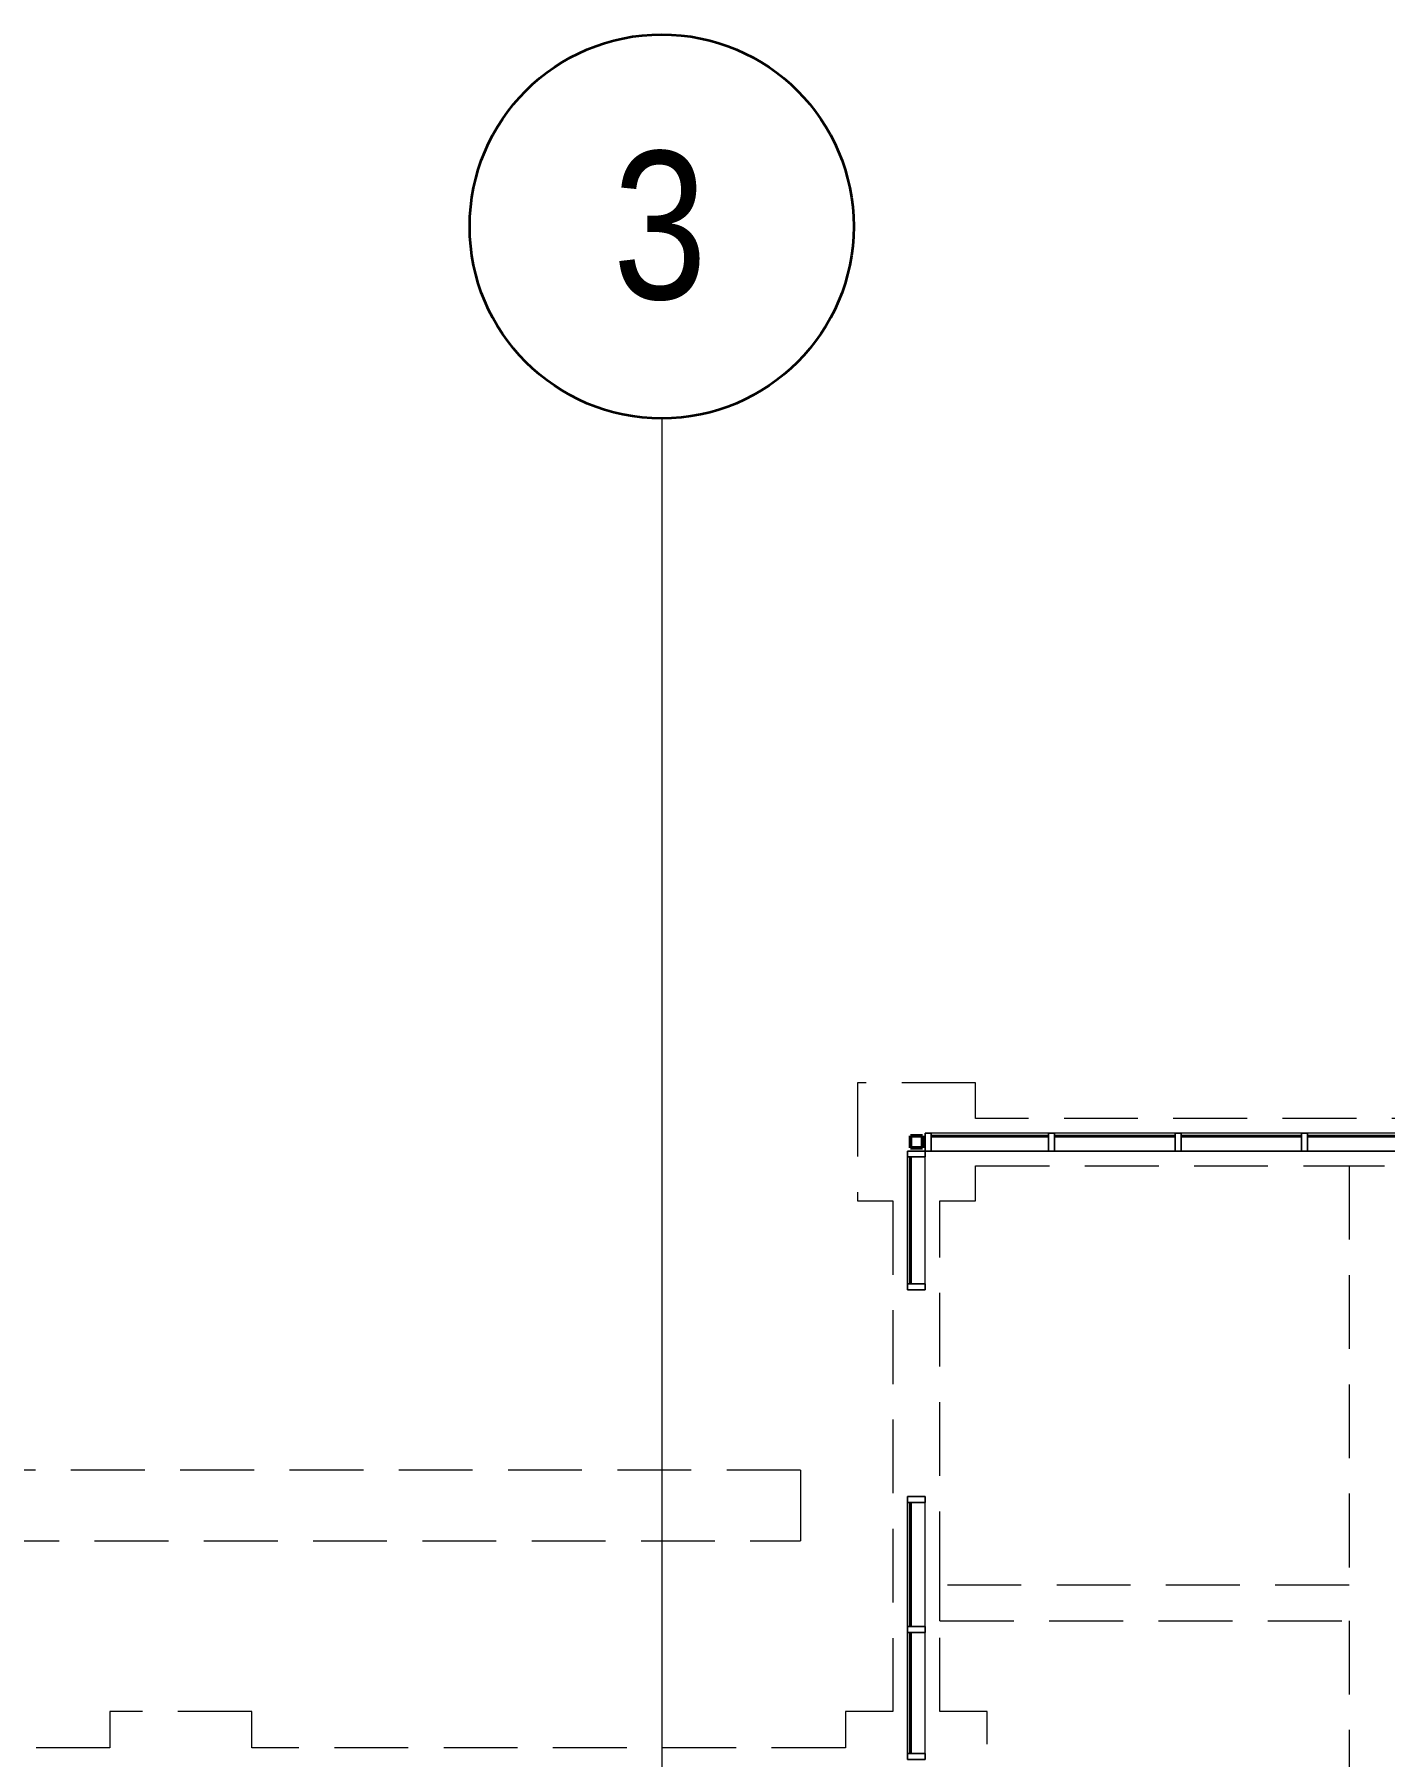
# Model space of a CAD drawing. Header units: millimetres. Extents: x 1606 to 301010, y -5142 to 244250.
# Drawn here: x 70375 to 81801, y 229675 to 244250 of the extents above; entities that cross this region are included whole.
import ezdxf

# ---------------------------------------------------------------- set-up
doc = ezdxf.new("R2010")
doc.units = ezdxf.units.MM
doc.linetypes.add('_SGE_Grid Line', pattern=[16250, 15000, -625, 0, -625])
doc.linetypes.add('_SGE_Hidden', pattern=[925, 625, -300])
for name, color, linetype, lineweight in [('0-1', 7, 'Continuous', 5), ('A-GLAZ-CURT-1', 253, 'Continuous', 9), ('A-GLAZ-CWMG-1', 253, 'Continuous', 9), ('S-BEAM-1', 7, '_SGE_Hidden', 18), ('S-BEAM-HDLN-1', 7, '_SGE_Hidden', 18), ('S-COLS', 52, 'Continuous', 18), ('S-COLS-SYMB', 171, 'Continuous', 50), ('S-FNDN-1', 32, '_SGE_Hidden', 18), ('S-GRID-1', 1, '_SGE_Grid Line', 13), ('S-GRID-IDEN', 1, 'Continuous', 35), ('S-GRID-IDEN-1', 1, 'Continuous', 50)]:
    doc.layers.add(name, color=color, linetype=linetype, lineweight=lineweight)
doc.styles.add('Arial Narrow_2', font='ARIALN.TTF', dxfattribs={"height": 1250})

# ---------------------------------------------------------------- blocks, each defined once
blk = doc.blocks.new('WYA_CP_Glazing Panel - CP_Front Face Glazing_150 Frame_GL1-8753380-WAREHOUSE SLAB PLAN')
at = {"layer": 'A-GLAZ-CURT-1'}
for p, q in [((497, 55), (-497, 55)), ((-497, 55), (-497, 45)), ((-497, 45), (-497, 55)), ((-497, 55), (497, 55)), ((-497, 45), (497, 45)), ((497, 45), (-497, 45)), ((497, 45), (497, 55)), ((497, 55), (497, 45))]:
    blk.add_line(p, q, dxfattribs=at)
blk = doc.blocks.new('WYA_CP_Glazing Panel - CP_Front Face Glazing_150 Frame_GL1-8366368-WAREHOUSE SLAB PLAN')
at = {"layer": 'A-GLAZ-CURT-1'}
for p, q in [((510, 55), (-510, 55)), ((-510, 55), (-510, 45)), ((-510, 45), (-510, 55)), ((-510, 55), (510, 55)), ((-510, 45), (510, 45)), ((510, 45), (-510, 45)), ((510, 45), (510, 55)), ((510, 55), (510, 45))]:
    blk.add_line(p, q, dxfattribs=at)
blk = doc.blocks.new('Rectangular Mullion - 150 x 50mm_Aluminium-8753377-WAREHOUSE SLAB PLAN')
at = {"layer": 'A-GLAZ-CWMG-1'}
for p, q in [((47735, 234930), (47735, 234950)), ((47735, 234950), (47735, 234930)), ((48730, 234950), (47735, 234950)), ((48730, 234950), (47735, 234950)), ((47735, 234920), (47735, 234930)), ((47735, 234930), (47735, 234920)), ((47735, 234800), (47735, 234920)), ((47735, 234920), (47735, 234800)), ((48730, 234930), (48730, 234950)), ((48730, 234950), (48730, 234930)), ((48730, 234920), (48730, 234930)), ((48730, 234930), (48730, 234920)), ((48730, 234800), (48730, 234920)), ((48730, 234920), (48730, 234800)), ((47735, 234800), (48730, 234800)), ((48730, 234800), (47735, 234800))]:
    blk.add_line(p, q, dxfattribs=at)
blk = doc.blocks.new('Rectangular Mullion - 150 x 50mm_Aluminium-8361546-WAREHOUSE SLAB PLAN')
at = {"layer": 'A-GLAZ-CWMG-1'}
for p, q in [((48780, 234930), (48780, 234950)), ((48780, 234950), (48780, 234930)), ((49800, 234950), (48780, 234950)), ((49800, 234950), (48780, 234950)), ((48780, 234920), (48780, 234930)), ((48780, 234930), (48780, 234920)), ((48780, 234800), (48780, 234920)), ((48780, 234920), (48780, 234800)), ((49800, 234930), (49800, 234950)), ((49800, 234950), (49800, 234930)), ((49800, 234920), (49800, 234930)), ((49800, 234930), (49800, 234920)), ((49800, 234800), (49800, 234920)), ((49800, 234920), (49800, 234800)), ((48780, 234800), (49800, 234800)), ((49800, 234800), (48780, 234800))]:
    blk.add_line(p, q, dxfattribs=at)
blk = doc.blocks.new('Rectangular Mullion - 150 x 50mm_Aluminium-V2-WAREHOUSE SLAB PLAN')
at = {"layer": 'A-GLAZ-CWMG-1'}
for p, q in [((50920, 234930), (50920, 234950)), ((50920, 234950), (50920, 234930)), ((51940, 234950), (50920, 234950)), ((51940, 234950), (50920, 234950)), ((50920, 234920), (50920, 234930)), ((50920, 234930), (50920, 234920)), ((50920, 234800), (50920, 234920)), ((50920, 234920), (50920, 234800)), ((51940, 234930), (51940, 234950)), ((51940, 234950), (51940, 234930)), ((51940, 234920), (51940, 234930)), ((51940, 234930), (51940, 234920)), ((51940, 234800), (51940, 234920)), ((51940, 234920), (51940, 234800)), ((50920, 234800), (51905, 234800)), ((51905, 234800), (50920, 234800)), ((51905, 234800), (51940, 234800)), ((51940, 234800), (51905, 234800))]:
    blk.add_line(p, q, dxfattribs=at)
blk = doc.blocks.new('Rectangular Mullion - 150 x 50mm_Aluminium-8362394-WAREHOUSE SLAB PLAN')
at = {"layer": 'A-GLAZ-CWMG-1'}
for p, q in [((-25, 75), (25, 75)), ((-25, -75), (-25, 75)), ((25, 75), (-25, 75)), ((-25, 75), (-25, -45)), ((25, 75), (25, -75)), ((25, -45), (25, 75)), ((-25, -45), (-25, -55)), ((-25, -55), (-25, -75)), ((25, -75), (-25, -75)), ((-25, -75), (25, -75)), ((25, -55), (25, -45)), ((25, -75), (25, -55))]:
    blk.add_line(p, q, dxfattribs=at)
blk = doc.blocks.new('Rectangular Mullion - 150 x 50mm_Aluminium-8362403-WAREHOUSE SLAB PLAN')
at = {"layer": 'A-GLAZ-CWMG-1'}
for p, q in [((0, 75), (-50, 75)), ((-50, 75), (-50, -75)), ((-50, -45), (-50, 75)), ((-50, 75), (0, 75)), ((0, -75), (0, 75)), ((0, 75), (0, -75)), ((-50, -55), (-50, -45)), ((-50, -75), (-50, -55)), ((-50, -75), (0, -75)), ((0, -75), (-50, -75))]:
    blk.add_line(p, q, dxfattribs=at)
blk = doc.blocks.new('WYA_CP_Glazing Panel - CP_Front Face Glazing_150 Frame_GL1-8384988-WAREHOUSE SLAB PLAN')
at = {"layer": 'A-GLAZ-CURT-1'}
for p, q in [((538, -45), (-538, -45)), ((-538, -45), (-538, -55)), ((-538, -55), (-538, -45)), ((-538, -45), (538, -45)), ((-538, -55), (538, -55)), ((538, -55), (-538, -55)), ((538, -55), (538, -45)), ((538, -45), (538, -55))]:
    blk.add_line(p, q, dxfattribs=at)
blk = doc.blocks.new('Rectangular Mullion - 150 x 50mm_Aluminium-8384986-WAREHOUSE SLAB PLAN')
at = {"layer": 'A-GLAZ-CWMG-1'}
for p, q in [((47535, 234750), (47555, 234750)), ((47555, 234750), (47535, 234750)), ((47535, 234750), (47535, 233675)), ((47535, 233675), (47535, 234750)), ((47555, 234750), (47565, 234750)), ((47565, 234750), (47555, 234750)), ((47565, 234750), (47685, 234750)), ((47685, 234750), (47565, 234750)), ((47685, 233675), (47685, 234750)), ((47685, 233675), (47685, 234750)), ((47535, 233675), (47555, 233675)), ((47555, 233675), (47535, 233675)), ((47555, 233675), (47565, 233675)), ((47565, 233675), (47555, 233675)), ((47565, 233675), (47685, 233675)), ((47685, 233675), (47565, 233675))]:
    blk.add_line(p, q, dxfattribs=at)
blk = doc.blocks.new('Rectangular Mullion - 150 x 50mm_Aluminium-8366413-WAREHOUSE SLAB PLAN')
at = {"layer": 'A-GLAZ-CWMG-1'}
for p, q in [((-50, 75), (0, 75)), ((-50, -75), (-50, 75)), ((0, 75), (-50, 75)), ((-50, 75), (-50, 55)), ((-50, 55), (-50, 45)), ((-50, 45), (-50, -75)), ((0, 75), (0, -75)), ((0, -75), (0, 75)), ((0, -75), (-50, -75)), ((-50, -75), (0, -75))]:
    blk.add_line(p, q, dxfattribs=at)
blk = doc.blocks.new('WYA_CP_Glazing Panel - CP_Front Face Glazing_150 Frame_GL1-8376326-WAREHOUSE SLAB PLAN')
at = {"layer": 'A-GLAZ-CURT-1'}
for p, q in [((512.5, -45), (-512.5, -45)), ((-512.5, -45), (-512.5, -55)), ((-512.5, -55), (-512.5, -45)), ((-512.5, -45), (512.5, -45)), ((-512.5, -55), (512.5, -55)), ((512.5, -55), (-512.5, -55)), ((512.5, -55), (512.5, -45)), ((512.5, -45), (512.5, -55))]:
    blk.add_line(p, q, dxfattribs=at)
blk = doc.blocks.new('Rectangular Mullion - 150 x 50mm_Aluminium-8376322-WAREHOUSE SLAB PLAN')
at = {"layer": 'A-GLAZ-CWMG-1'}
for p, q in [((47535, 230725), (47555, 230725)), ((47555, 230725), (47535, 230725)), ((47535, 230725), (47535, 229700)), ((47535, 229700), (47535, 230725)), ((47555, 230725), (47565, 230725)), ((47565, 230725), (47555, 230725)), ((47565, 230725), (47685, 230725)), ((47685, 230725), (47565, 230725)), ((47685, 229700), (47685, 230725)), ((47685, 229700), (47685, 230725)), ((47535, 229700), (47555, 229700)), ((47555, 229700), (47535, 229700)), ((47555, 229700), (47565, 229700)), ((47565, 229700), (47555, 229700)), ((47565, 229700), (47685, 229700)), ((47685, 229700), (47565, 229700))]:
    blk.add_line(p, q, dxfattribs=at)
blk = doc.blocks.new('Rectangular Mullion - 150 x 50mm_Aluminium-8366410-WAREHOUSE SLAB PLAN')
at = {"layer": 'A-GLAZ-CWMG-1'}
for p, q in [((-25, 75), (25, 75)), ((-25, -75), (-25, 75)), ((25, 75), (-25, 75)), ((-25, 75), (-25, 55)), ((-25, 55), (-25, 45)), ((-25, 45), (-25, -75)), ((25, 75), (25, -75)), ((25, 55), (25, 75)), ((25, 45), (25, 55)), ((25, -75), (25, 45)), ((25, -75), (-25, -75)), ((-25, -75), (25, -75))]:
    blk.add_line(p, q, dxfattribs=at)
blk = doc.blocks.new('WYA_CP_Glazing Panel - CP_Front Face Glazing_150 Frame_GL1-8376342-WAREHOUSE SLAB PLAN')
at = {"layer": 'A-GLAZ-CURT-1'}
for p, q in [((525, -45), (-525, -45)), ((-525, -45), (-525, -55)), ((-525, -55), (-525, -45)), ((-525, -45), (525, -45)), ((-525, -55), (525, -55)), ((525, -55), (-525, -55)), ((525, -55), (525, -45)), ((525, -45), (525, -55))]:
    blk.add_line(p, q, dxfattribs=at)
blk = doc.blocks.new('Rectangular Mullion - 150 x 50mm_Aluminium-8376338-WAREHOUSE SLAB PLAN')
at = {"layer": 'A-GLAZ-CWMG-1'}
for p, q in [((47535, 231825), (47555, 231825)), ((47555, 231825), (47535, 231825)), ((47535, 231825), (47535, 230775)), ((47535, 230775), (47535, 231825)), ((47555, 231825), (47565, 231825)), ((47565, 231825), (47555, 231825)), ((47565, 231825), (47685, 231825)), ((47685, 231825), (47565, 231825)), ((47685, 230775), (47685, 231825)), ((47685, 230775), (47685, 231825)), ((47535, 230775), (47555, 230775)), ((47555, 230775), (47535, 230775)), ((47555, 230775), (47565, 230775)), ((47565, 230775), (47555, 230775)), ((47565, 230775), (47685, 230775)), ((47685, 230775), (47565, 230775))]:
    blk.add_line(p, q, dxfattribs=at)
blk = doc.blocks.new('Rectangular Mullion - 150 x 50mm_Aluminium-V12-WAREHOUSE SLAB PLAN')
at = {"layer": 'A-GLAZ-CWMG-1'}
for p, q in [((-25, 75), (25, 75)), ((-25, -75), (-25, 75)), ((25, 75), (-25, 75)), ((-25, 75), (-25, -75)), ((25, 75), (25, -75)), ((25, 55), (25, 75)), ((25, 45), (25, 55)), ((25, -75), (25, 45)), ((25, -75), (-25, -75)), ((-25, -75), (25, -75))]:
    blk.add_line(p, q, dxfattribs=at)
blk = doc.blocks.new('Rectangular Mullion - 150 x 50mm_Aluminium-V13-WAREHOUSE SLAB PLAN')
at = {"layer": 'A-GLAZ-CWMG-1'}
for p, q in [((-25, 75), (25, 75)), ((-25, -75), (-25, 75)), ((25, 75), (-25, 75)), ((-25, 75), (-25, 55)), ((-25, 55), (-25, 45)), ((-25, 45), (-25, -75)), ((25, 75), (25, -75)), ((25, -75), (25, 75)), ((25, -75), (-25, -75)), ((-25, -75), (25, -75))]:
    blk.add_line(p, q, dxfattribs=at)
blk = doc.blocks.new('Rectangular Mullion - 150 x 50mm_Aluminium-8366424-WAREHOUSE SLAB PLAN')
at = {"layer": 'A-GLAZ-CWMG-1'}
for p, q in [((0, 75), (-50, 75)), ((-50, 75), (-50, -75)), ((-50, 55), (-50, 75)), ((-50, 75), (0, 75)), ((-50, 45), (-50, 55)), ((-50, -75), (-50, 45)), ((0, -75), (0, 75)), ((0, 75), (0, -75)), ((-50, -75), (0, -75)), ((0, -75), (-50, -75))]:
    blk.add_line(p, q, dxfattribs=at)
blk = doc.blocks.new('23041_Modscape EF_ Central_V22_rvt-1-WAREHOUSE SLAB PLAN')
at = {"layer": 'A-GLAZ-CURT-1'}
for name, p in [('WYA_CP_Glazing Panel - CP_Front Face Glazing_150 Frame_GL1-8753380-WAREHOUSE SLAB PLAN', (48233, 234875)), ('WYA_CP_Glazing Panel - CP_Front Face Glazing_150 Frame_GL1-8366368-WAREHOUSE SLAB PLAN', (49290, 234875)), ('WYA_CP_Glazing Panel - CP_Front Face Glazing_150 Frame_GL1-8366368-WAREHOUSE SLAB PLAN', (50360, 234875)), ('WYA_CP_Glazing Panel - CP_Front Face Glazing_150 Frame_GL1-8366368-WAREHOUSE SLAB PLAN', (51430, 234875))]:
    blk.add_blockref(name, p, dxfattribs=at)
at = {"layer": 'A-GLAZ-CURT-1', "rotation": 270}
for name, p in [('WYA_CP_Glazing Panel - CP_Front Face Glazing_150 Frame_GL1-8384988-WAREHOUSE SLAB PLAN', (47610, 234213)), ('WYA_CP_Glazing Panel - CP_Front Face Glazing_150 Frame_GL1-8376342-WAREHOUSE SLAB PLAN', (47610, 231300)), ('WYA_CP_Glazing Panel - CP_Front Face Glazing_150 Frame_GL1-8376326-WAREHOUSE SLAB PLAN', (47610, 230212))]:
    blk.add_blockref(name, p, dxfattribs=at)
at = {"layer": 'A-GLAZ-CWMG-1'}
for name, p, rotation in [('Rectangular Mullion - 150 x 50mm_Aluminium-8362403-WAREHOUSE SLAB PLAN', (47685, 234875), 180), ('Rectangular Mullion - 150 x 50mm_Aluminium-8366424-WAREHOUSE SLAB PLAN', (47610, 234800), 90)]:
    blk.add_blockref(name, p, dxfattribs=dict(at, rotation=rotation))
for name, p in [('Rectangular Mullion - 150 x 50mm_Aluminium-8753377-WAREHOUSE SLAB PLAN', (0, 0)), ('Rectangular Mullion - 150 x 50mm_Aluminium-8361546-WAREHOUSE SLAB PLAN', (0, 0)), ('Rectangular Mullion - 150 x 50mm_Aluminium-8361546-WAREHOUSE SLAB PLAN', (1070, 0)), ('Rectangular Mullion - 150 x 50mm_Aluminium-V2-WAREHOUSE SLAB PLAN', (0, 0)), ('Rectangular Mullion - 150 x 50mm_Aluminium-8384986-WAREHOUSE SLAB PLAN', (0, 0)), ('Rectangular Mullion - 150 x 50mm_Aluminium-8376338-WAREHOUSE SLAB PLAN', (0, 0)), ('Rectangular Mullion - 150 x 50mm_Aluminium-8376322-WAREHOUSE SLAB PLAN', (0, 0))]:
    blk.add_blockref(name, p, dxfattribs=at)
at = {"layer": 'A-GLAZ-CWMG-1', "extrusion": (0, 0, -1)}
for name, p, rotation in [('Rectangular Mullion - 150 x 50mm_Aluminium-8362394-WAREHOUSE SLAB PLAN', (-48755, 234875), 180), ('Rectangular Mullion - 150 x 50mm_Aluminium-8362394-WAREHOUSE SLAB PLAN', (-49825, 234875), 180), ('Rectangular Mullion - 150 x 50mm_Aluminium-8362394-WAREHOUSE SLAB PLAN', (-50895, 234875), 180), ('Rectangular Mullion - 150 x 50mm_Aluminium-V13-WAREHOUSE SLAB PLAN', (-47610, 233650), 270), ('Rectangular Mullion - 150 x 50mm_Aluminium-V12-WAREHOUSE SLAB PLAN', (-47610, 231850), 270), ('Rectangular Mullion - 150 x 50mm_Aluminium-8366410-WAREHOUSE SLAB PLAN', (-47610, 230750), 270), ('Rectangular Mullion - 150 x 50mm_Aluminium-8366413-WAREHOUSE SLAB PLAN', (-47610, 229650), 270)]:
    blk.add_blockref(name, p, dxfattribs=dict(at, rotation=rotation))
blk = doc.blocks.new('SGE_SCL-Column-Steel-SHS - OC1 - 100x6_0 SHS-2302967-WAREHOUSE SLAB PLAN')
at = {"layer": 'S-COLS-SYMB'}
for p, q in [((-50, -50), (-50, 50)), ((-50, 50), (50, 50)), ((50, 50), (50, -50)), ((50, -50), (-50, -50))]:
    blk.add_line(p, q, dxfattribs=at)
blk = doc.blocks.new('Grid - 1_Project Grid-1992125-WAREHOUSE SLAB PLAN')
at = {"layer": 'S-GRID-IDEN'}
blk.add_circle((0, 0), 6.5, dxfattribs=at)

msp = doc.modelspace()

# ---------------------------------------------------------------- linework, layer by layer
at = {"layer": 'S-BEAM-1'}
for p, q in [((85263, 235075), (78339, 235075)), ((78339, 234675), (81501, 234675)), ((81501, 234675), (81501, 231125)), ((77638, 234378), (77638, 230055)), ((78038, 231125), (78038, 234378)), ((76858, 232100), (66258, 232100)), ((76858, 232100), (76858, 231500)), ((66258, 231500), (76858, 231500)), ((81501, 231125), (78038, 231125)), ((78038, 230055), (78038, 230825)), ((78038, 230825), (81501, 230825)), ((81501, 230825), (81501, 227225)), ((71014, 229750), (65763, 229750)), ((77238, 229750), (72214, 229750))]:
    msp.add_line(p, q, dxfattribs=at)
at = {"layer": 'S-BEAM-HDLN-1'}
for p, q in [((81501, 234675), (81801, 234675)), ((78038, 230825), (78038, 231125))]:
    msp.add_line(p, q, dxfattribs=at)
at = {"layer": 'S-FNDN-1'}
for p, q in [((78339, 235378), (77339, 235378)), ((77339, 235378), (77339, 234378)), ((78339, 235075), (78339, 235378)), ((78339, 234378), (78339, 234675)), ((77339, 234378), (77638, 234378)), ((78038, 234378), (78339, 234378)), ((72214, 230055), (71014, 230055)), ((71014, 230055), (71014, 229750)), ((72214, 229750), (72214, 230055)), ((77638, 230055), (77238, 230055)), ((77238, 230055), (77238, 229750)), ((78438, 230055), (78038, 230055)), ((78438, 228855), (78438, 230055))]:
    msp.add_line(p, q, dxfattribs=at)
at = {"layer": 'S-GRID-1'}
msp.add_line((75683, 241000), (75683, 121161), dxfattribs=at)

# ---------------------------------------------------------------- block references
at = {"layer": '0-1'}
msp.add_blockref('23041_Modscape EF_ Central_V22_rvt-1-WAREHOUSE SLAB PLAN', (30228, 0), dxfattribs=at)
at = {"layer": 'S-COLS'}
msp.add_blockref('SGE_SCL-Column-Steel-SHS - OC1 - 100x6_0 SHS-2302967-WAREHOUSE SLAB PLAN', (77839, 234878), dxfattribs=at)
at = {"layer": 'S-GRID-IDEN', "xscale": 249.9999999999999, "yscale": 249.9999999999999, "zscale": 249.9999999999999, "rotation": 180}
msp.add_blockref('Grid - 1_Project Grid-1992125-WAREHOUSE SLAB PLAN', (75683, 242625), dxfattribs=at)

# ---------------------------------------------------------------- texts
at = {"layer": 'S-GRID-IDEN-1', "insert": (75270, 243261), "char_height": 1250, "width": 982.07, "attachment_point": 1, "style": 'Arial Narrow_2'}
msp.add_mtext('3', dxfattribs=at)

doc.saveas('drawing.dxf')
